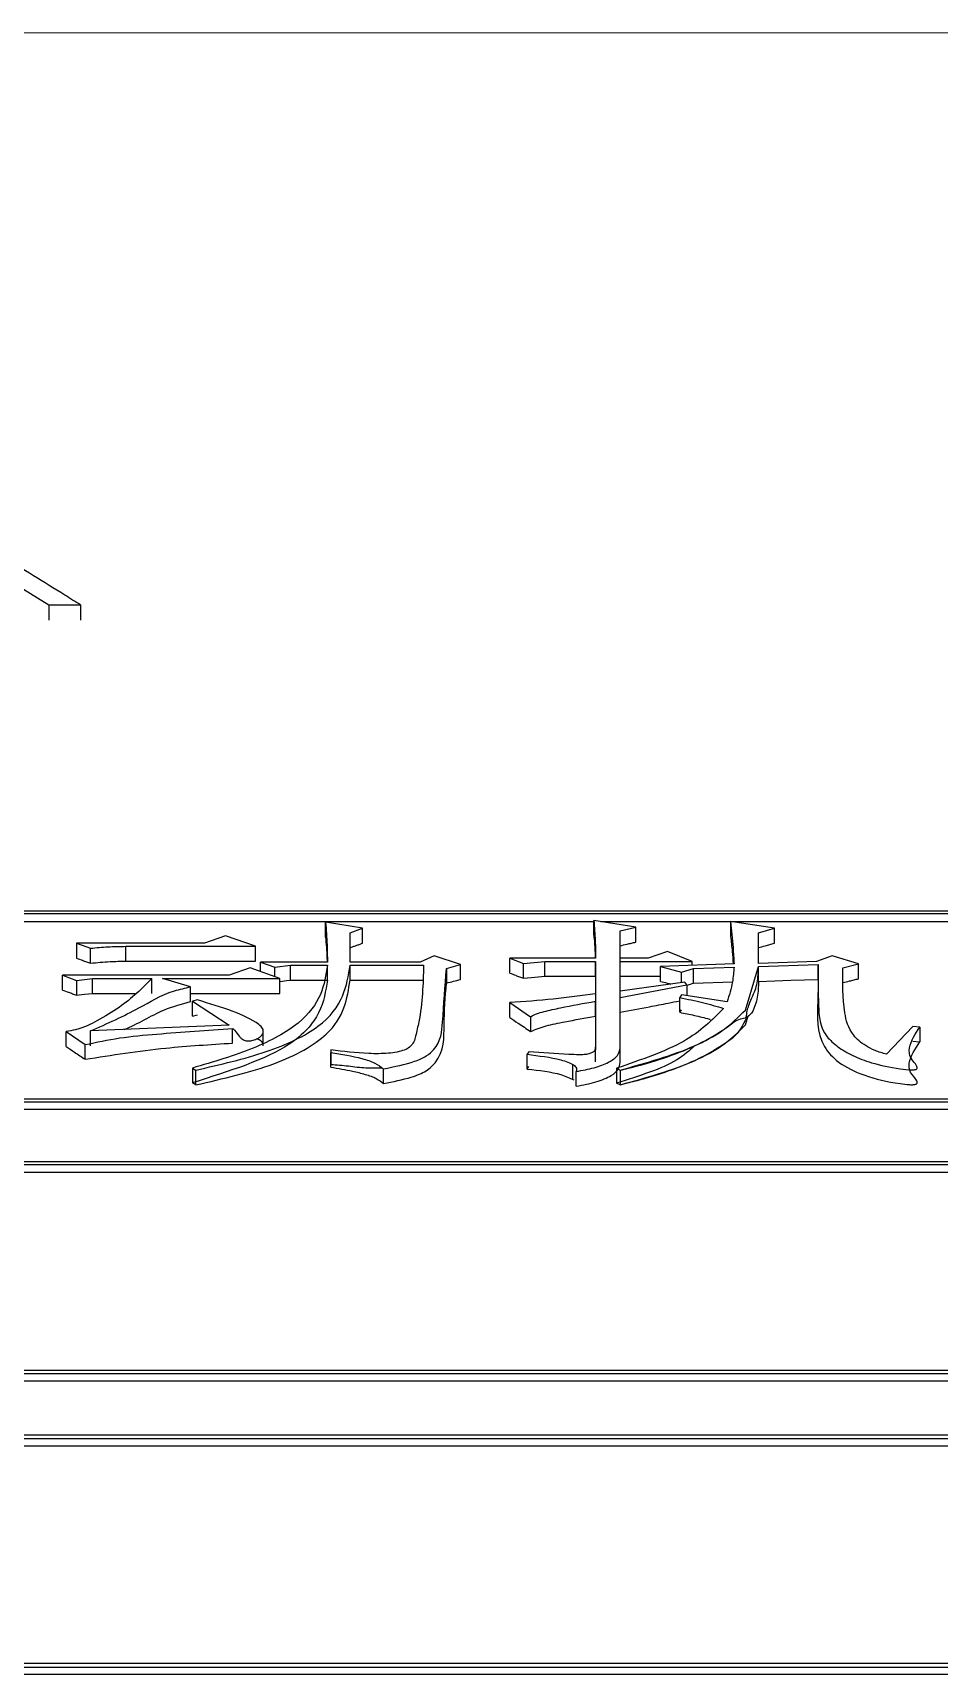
# Model space of a CAD drawing. Header units: millimetres. Extents: x 2379 to 4059, y 879 to 2067.
# Drawn here: x 2729.78 to 2735.37, y 1855.15 to 1865.27 of the extents above; entities that cross this region are included whole.
import ezdxf

# ---------------------------------------------------------------- set-up
doc = ezdxf.new("R2010")
doc.units = ezdxf.units.MM

msp = doc.modelspace()

# ---------------------------------------------------------------- linework, layer by layer
at = {"color": 7, "linetype": 'Continuous', "lineweight": 25}
for p, q in [((2746.703, 1865.268), (2709.703, 1865.269)), ((2729.584, 1861.925), (2729.88, 1861.741)), ((2729.88, 1861.741), (2730.075, 1861.741)), ((2730.075, 1861.741), (2730.075, 1861.646)), ((2744.505, 1859.851), (2722.522, 1859.852)), ((2744.455, 1859.834), (2722.572, 1859.835)), ((2728.33, 1859.788), (2733.243, 1859.788)), ((2731.815, 1859.746), (2731.588, 1859.784)), ((2731.588, 1859.692), (2731.588, 1859.784)), ((2731.739, 1859.719), (2731.815, 1859.746)), ((2731.739, 1859.538), (2731.739, 1859.719)), ((2731.739, 1859.627), (2731.739, 1859.719)), ((2731.815, 1859.654), (2731.815, 1859.746)), ((2733.502, 1859.753), (2733.243, 1859.795)), ((2733.243, 1859.703), (2733.243, 1859.795)), ((2733.287, 1859.788), (2738.738, 1859.788)), ((2733.405, 1859.73), (2733.502, 1859.753)), ((2733.405, 1859.561), (2733.405, 1859.73)), ((2733.405, 1859.73), (2733.405, 1859.73)), ((2733.502, 1859.661), (2733.502, 1859.753)), ((2734.357, 1859.746), (2734.087, 1859.788)), ((2734.087, 1859.788), (2734.087, 1859.695)), ((2734.26, 1859.719), (2734.357, 1859.746)), ((2734.26, 1859.53), (2734.26, 1859.719)), ((2734.26, 1859.718), (2734.26, 1859.719)), ((2734.357, 1859.654), (2734.357, 1859.746)), ((2730.052, 1859.654), (2730.052, 1859.562)), ((2730.052, 1859.654), (2730.138, 1859.623)), ((2730.841, 1859.654), (2730.052, 1859.654)), ((2730.138, 1859.531), (2730.138, 1859.623)), ((2730.355, 1859.543), (2730.355, 1859.635)), ((2730.355, 1859.635), (2731.155, 1859.635)), ((2730.971, 1859.7), (2730.841, 1859.654)), ((2731.155, 1859.635), (2730.971, 1859.7)), ((2731.155, 1859.543), (2731.155, 1859.635)), ((2731.739, 1859.538), (2731.739, 1859.627)), ((2733.405, 1859.561), (2733.405, 1859.638)), ((2734.26, 1859.531), (2734.26, 1859.627)), ((2730.355, 1859.543), (2731.155, 1859.543)), ((2731.187, 1859.538), (2731.274, 1859.507)), ((2731.599, 1859.538), (2731.187, 1859.538)), ((2731.187, 1859.48), (2731.187, 1859.538)), ((2731.274, 1859.507), (2731.371, 1859.519)), ((2731.371, 1859.519), (2731.599, 1859.519)), ((2731.371, 1859.427), (2731.371, 1859.519)), ((2731.599, 1859.427), (2731.599, 1859.519)), ((2732.172, 1859.538), (2731.739, 1859.538)), ((2731.739, 1859.427), (2731.739, 1859.519)), ((2731.739, 1859.519), (2732.193, 1859.519)), ((2732.258, 1859.577), (2732.172, 1859.538)), ((2732.421, 1859.523), (2732.258, 1859.577)), ((2732.334, 1859.499), (2732.421, 1859.523)), ((2732.421, 1859.431), (2732.421, 1859.523)), ((2732.724, 1859.561), (2732.81, 1859.53)), ((2733.254, 1859.561), (2732.724, 1859.561)), ((2732.724, 1859.47), (2732.724, 1859.561)), ((2732.81, 1859.53), (2732.94, 1859.542)), ((2732.81, 1859.439), (2732.81, 1859.53)), ((2732.94, 1859.542), (2733.254, 1859.542)), ((2732.94, 1859.45), (2732.94, 1859.542)), ((2733.254, 1859.542), (2733.254, 1859.343)), ((2733.254, 1859.45), (2733.254, 1859.542)), ((2733.578, 1859.561), (2733.405, 1859.561)), ((2733.405, 1859.47), (2733.405, 1859.561)), ((2733.405, 1859.542), (2733.849, 1859.542)), ((2733.405, 1859.359), (2733.405, 1859.542)), ((2733.405, 1859.45), (2733.405, 1859.542)), ((2733.697, 1859.604), (2733.578, 1859.561)), ((2734.108, 1859.527), (2733.654, 1859.511)), ((2733.849, 1859.542), (2733.697, 1859.604)), ((2733.849, 1859.518), (2733.849, 1859.542)), ((2734.617, 1859.542), (2734.26, 1859.53)), ((2734.26, 1859.511), (2734.627, 1859.523)), ((2734.714, 1859.577), (2734.617, 1859.542)), ((2734.627, 1859.431), (2734.627, 1859.523)), ((2734.876, 1859.527), (2734.714, 1859.577)), ((2734.779, 1859.503), (2734.876, 1859.527)), ((2734.876, 1859.435), (2734.876, 1859.527)), ((2729.965, 1859.457), (2730.052, 1859.425)), ((2730.993, 1859.457), (2729.965, 1859.457)), ((2729.965, 1859.365), (2729.965, 1859.457)), ((2730.052, 1859.425), (2730.149, 1859.437)), ((2730.052, 1859.425), (2730.052, 1859.334)), ((2730.149, 1859.437), (2730.517, 1859.437)), ((2730.149, 1859.345), (2730.149, 1859.437)), ((2730.517, 1859.345), (2730.517, 1859.437)), ((2730.582, 1859.437), (2731.306, 1859.437)), ((2730.755, 1859.386), (2730.582, 1859.437)), ((2731.123, 1859.503), (2730.993, 1859.457)), ((2731.306, 1859.437), (2731.123, 1859.503)), ((2731.274, 1859.449), (2731.274, 1859.507)), ((2731.306, 1859.345), (2731.306, 1859.437)), ((2731.371, 1859.427), (2731.599, 1859.427)), ((2731.739, 1859.427), (2732.193, 1859.427)), ((2732.334, 1859.499), (2732.334, 1859.408)), ((2732.94, 1859.45), (2733.254, 1859.45)), ((2733.254, 1859.45), (2733.254, 1859.252)), ((2733.405, 1859.45), (2733.654, 1859.45)), ((2733.654, 1859.511), (2733.784, 1859.476)), ((2733.654, 1859.419), (2733.654, 1859.511)), ((2733.784, 1859.476), (2733.859, 1859.499)), ((2733.784, 1859.411), (2733.784, 1859.476)), ((2733.859, 1859.499), (2734.108, 1859.507)), ((2733.859, 1859.408), (2733.859, 1859.499)), ((2734.178, 1859.242), (2734.26, 1859.511)), ((2734.26, 1859.419), (2734.26, 1859.511)), ((2734.26, 1859.511), (2734.26, 1859.511)), ((2734.628, 1859.454), (2734.627, 1859.454)), ((2730.149, 1859.345), (2730.413, 1859.345)), ((2730.755, 1859.295), (2730.755, 1859.386)), ((2730.755, 1859.345), (2731.306, 1859.345)), ((2733.805, 1859.414), (2733.405, 1859.359)), ((2733.405, 1859.319), (2733.816, 1859.398)), ((2733.405, 1859.267), (2733.405, 1859.359)), ((2733.405, 1859.009), (2733.405, 1859.319)), ((2733.405, 1859.318), (2733.405, 1859.319)), ((2733.784, 1859.335), (2733.773, 1859.319)), ((2733.773, 1859.228), (2733.773, 1859.319)), ((2734.065, 1859.292), (2733.784, 1859.335)), ((2733.816, 1859.398), (2733.805, 1859.414)), ((2733.816, 1859.398), (2733.816, 1859.33)), ((2733.859, 1859.408), (2734.098, 1859.415)), ((2734.626, 1859.35), (2734.626, 1859.257)), ((2730.798, 1859.304), (2730.766, 1859.296)), ((2730.766, 1859.296), (2730.993, 1859.149)), ((2730.766, 1859.204), (2730.766, 1859.296)), ((2732.724, 1859.288), (2732.853, 1859.201)), ((2732.724, 1859.196), (2732.724, 1859.288)), ((2733.254, 1859.296), (2733.254, 1859.013)), ((2733.254, 1859.204), (2733.254, 1859.296)), ((2733.405, 1858.918), (2733.405, 1859.228)), ((2733.773, 1859.228), (2733.784, 1859.244)), ((2730.993, 1859.149), (2730.138, 1859.113)), ((2730.138, 1859.022), (2730.138, 1859.113)), ((2730.766, 1859.204), (2730.798, 1859.212)), ((2731.014, 1859.038), (2731.014, 1859.129)), ((2732.853, 1859.201), (2732.853, 1859.11)), ((2733.254, 1859.204), (2733.254, 1858.997)), ((2734.178, 1859.151), (2734.195, 1859.207)), ((2735.212, 1859.141), (2735.049, 1858.969)), ((2735.255, 1859.137), (2735.212, 1859.141)), ((2735.255, 1859.137), (2735.255, 1859.046)), ((2729.987, 1859.018), (2729.987, 1859.109)), ((2729.987, 1859.109), (2730.105, 1859.029)), ((2730.105, 1858.938), (2730.105, 1859.029)), ((2731.203, 1859.042), (2731.203, 1859.109)), ((2733.254, 1858.922), (2733.254, 1859.013)), ((2735.212, 1859.05), (2735.255, 1859.046)), ((2731.62, 1858.996), (2731.62, 1858.905)), ((2731.62, 1858.89), (2731.62, 1858.981)), ((2732.843, 1858.985), (2732.832, 1858.969)), ((2732.832, 1858.877), (2732.832, 1858.969)), ((2733.405, 1858.918), (2733.405, 1859.009)), ((2730.766, 1858.884), (2730.766, 1858.793)), ((2730.766, 1858.884), (2730.787, 1858.871)), ((2730.787, 1858.78), (2730.787, 1858.871)), ((2731.62, 1858.89), (2731.62, 1858.905)), ((2731.945, 1858.788), (2731.945, 1858.879)), ((2732.832, 1858.877), (2732.843, 1858.894)), ((2733.113, 1858.816), (2733.113, 1858.907)), ((2733.135, 1858.772), (2733.135, 1858.863)), ((2733.383, 1858.883), (2733.383, 1858.792)), ((2733.383, 1858.883), (2733.405, 1858.871)), ((2733.405, 1858.871), (2733.405, 1858.78)), ((2730.787, 1858.78), (2730.766, 1858.793)), ((2733.405, 1858.78), (2733.383, 1858.792)), ((2722.522, 1858.676), (2744.505, 1858.676)), ((2722.522, 1858.63), (2744.505, 1858.63)), ((2722.572, 1858.695), (2744.455, 1858.695)), ((2744.455, 1858.306), (2722.472, 1858.306)), ((2744.405, 1858.286), (2722.522, 1858.287)), ((2722.522, 1858.242), (2744.405, 1858.241)), ((2722.472, 1857), (2744.455, 1857)), ((2722.522, 1857.021), (2744.405, 1857.02)), ((2722.472, 1856.955), (2744.455, 1856.955)), ((2744.505, 1856.62), (2722.522, 1856.621)), ((2722.572, 1856.599), (2744.455, 1856.599)), ((2722.572, 1856.555), (2744.455, 1856.555)), ((2722.522, 1855.189), (2744.505, 1855.189)), ((2744.455, 1855.212), (2722.572, 1855.212)), ((2722.522, 1855.146), (2744.505, 1855.146))]:
    msp.add_line(p, q, dxfattribs=at)
at = {"color": 7, "linetype": 'Continuous', "lineweight": 25, "flags": 128}
for points in [[(2729.88, 1861.741), (2729.88, 1861.717), (2729.88, 1861.693), (2729.88, 1861.646)], [(2731.306, 1859.419), (2731.323, 1859.421), (2731.347, 1859.424), (2731.371, 1859.427)], [(2732.81, 1859.439), (2732.859, 1859.443), (2732.899, 1859.447), (2732.94, 1859.45)], [(2734.26, 1859.419), (2734.359, 1859.422), (2734.459, 1859.426), (2734.627, 1859.431)], [(2730.052, 1859.334), (2730.1, 1859.34), (2730.149, 1859.345)]]:
    msp.add_lwpolyline(points, dxfattribs=at)
at = {"color": 7, "linetype": 'Continuous', "lineweight": 25}
for points, knots in [([(2730.075, 1861.741), (2730.043, 1861.761), (2729.882, 1861.862), (2729.574, 1862.052), (2729.299, 1862.215), (2729.152, 1862.302)], [0, 0, 0, 0, 0.104313, 0.521568, 1, 1, 1, 1]), ([(2731.588, 1859.784), (2731.592, 1859.737), (2731.598, 1859.656), (2731.599, 1859.573), (2731.599, 1859.538)], [0, 0, 0, 0, 0.575668, 1, 1, 1, 1]), ([(2733.243, 1859.795), (2733.246, 1859.753), (2733.253, 1859.676), (2733.253, 1859.597), (2733.254, 1859.561)], [0, 0, 0, 0, 0.544272, 1, 1, 1, 1]), ([(2734.087, 1859.788), (2734.092, 1859.734), (2734.102, 1859.648), (2734.106, 1859.56), (2734.108, 1859.527)], [0, 0, 0, 0, 0.617116, 1, 1, 1, 1]), ([(2730.138, 1859.623), (2730.174, 1859.627), (2730.245, 1859.634), (2730.318, 1859.634), (2730.355, 1859.635)], [0, 0, 0, 0, 0.498867, 1, 1, 1, 1]), ([(2731.588, 1859.692), (2731.591, 1859.65), (2731.596, 1859.6), (2731.597, 1859.55), (2731.597, 1859.541)], [0, 0, 0, 0, 0.82802, 1, 1, 1, 1]), ([(2731.739, 1859.627), (2731.745, 1859.629), (2731.758, 1859.634), (2731.777, 1859.64), (2731.796, 1859.647), (2731.809, 1859.651), (2731.815, 1859.654)], [0, 0, 0, 0, 0.25, 0.5, 0.75, 1, 1, 1, 1]), ([(2733.243, 1859.703), (2733.246, 1859.671), (2733.25, 1859.624), (2733.251, 1859.577), (2733.252, 1859.561)], [0, 0, 0, 0, 0.675043, 1, 1, 1, 1]), ([(2733.405, 1859.638), (2733.419, 1859.642), (2733.443, 1859.647), (2733.475, 1859.655), (2733.493, 1859.659), (2733.502, 1859.661)], [0, 0, 0, 0, 0.439881, 0.71994, 1, 1, 1, 1]), ([(2734.087, 1859.695), (2734.09, 1859.665), (2734.097, 1859.609), (2734.101, 1859.552), (2734.103, 1859.526)], [0, 0, 0, 0, 0.550115, 1, 1, 1, 1]), ([(2734.26, 1859.627), (2734.273, 1859.631), (2734.296, 1859.637), (2734.329, 1859.646), (2734.348, 1859.651), (2734.357, 1859.654)], [0, 0, 0, 0, 0.420135, 0.710067, 1, 1, 1, 1]), ([(2730.052, 1859.562), (2730.064, 1859.558), (2730.085, 1859.55), (2730.113, 1859.54), (2730.13, 1859.534), (2730.138, 1859.531)], [0, 0, 0, 0, 0.428609, 0.7143039, 1, 1, 1, 1]), ([(2730.138, 1859.531), (2730.178, 1859.535), (2730.249, 1859.542), (2730.322, 1859.543), (2730.355, 1859.543)], [0, 0, 0, 0, 0.558823, 1, 1, 1, 1]), ([(2731.599, 1859.519), (2731.59, 1859.459), (2731.573, 1859.338), (2731.442, 1859.156), (2731.154, 1858.999), (2730.896, 1858.922), (2730.766, 1858.884)], [0, 0, 0, 0, 0.244354, 0.489935, 0.74136, 1, 1, 1, 1]), ([(2730.787, 1858.871), (2730.938, 1858.906), (2731.234, 1858.974), (2731.571, 1859.134), (2731.71, 1859.327), (2731.729, 1859.455), (2731.739, 1859.519)], [0, 0, 0, 0, 0.2601932, 0.5118512, 0.7565513, 1, 1, 1, 1]), ([(2732.193, 1859.519), (2732.19, 1859.402), (2732.185, 1859.257), (2732.145, 1859.088), (2732.13, 1859.026), (2732.076, 1858.994), (2732.029, 1858.982), (2731.955, 1858.972), (2731.813, 1858.972), (2731.697, 1858.987), (2731.62, 1858.996)], [0, 0, 0, 0, 0.4898961, 0.6102723, 0.7064925, 0.7358579, 0.7655593, 0.7971729, 0.8650638, 1, 1, 1, 1]), ([(2734.627, 1859.523), (2734.627, 1859.439), (2734.627, 1859.293), (2734.636, 1859.116), (2734.744, 1859.015), (2734.836, 1858.96), (2734.964, 1858.911), (2735.092, 1858.884), (2735.185, 1858.872), (2735.218, 1858.873), (2735.227, 1858.875), (2735.232, 1858.876), (2735.236, 1858.879), (2735.24, 1858.885), (2735.236, 1858.896), (2735.223, 1858.916), (2735.189, 1858.953), (2735.185, 1859.033), (2735.227, 1859.095), (2735.255, 1859.137)], [0, 0, 0, 0, 0.249545, 0.436315, 0.501271, 0.564646, 0.626364, 0.704484, 0.733965, 0.739063, 0.743353, 0.745337, 0.747325, 0.751675, 0.763079, 0.778003, 0.812665, 0.875175, 1, 1, 1, 1]), ([(2730.517, 1859.437), (2730.456, 1859.376), (2730.364, 1859.284), (2730.192, 1859.182), (2730.085, 1859.126), (2730.007, 1859.113), (2729.987, 1859.109)], [0, 0, 0, 0, 0.493221, 0.743655, 0.934367, 1, 1, 1, 1]), ([(2731.599, 1859.427), (2731.589, 1859.36), (2731.569, 1859.225), (2731.358, 1858.98), (2730.992, 1858.864), (2730.766, 1858.793)], [0, 0, 0, 0, 0.2743455, 0.5506038, 1, 1, 1, 1]), ([(2730.787, 1858.78), (2730.956, 1858.819), (2731.287, 1858.895), (2731.693, 1859.123), (2731.722, 1859.312), (2731.739, 1859.427)], [0, 0, 0, 0, 0.291461, 0.571537, 1, 1, 1, 1]), ([(2731.945, 1858.879), (2732.013, 1858.893), (2732.113, 1858.913), (2732.213, 1858.957), (2732.301, 1859.037), (2732.313, 1859.225), (2732.326, 1859.39), (2732.334, 1859.499)], [0, 0, 0, 0, 0.132838, 0.196641, 0.258559, 0.505709, 1, 1, 1, 1]), ([(2732.334, 1859.408), (2732.349, 1859.412), (2732.377, 1859.419), (2732.406, 1859.427), (2732.421, 1859.431)], [0, 0, 0, 0, 0.5, 1, 1, 1, 1]), ([(2732.724, 1859.47), (2732.736, 1859.465), (2732.757, 1859.458), (2732.785, 1859.447), (2732.802, 1859.442), (2732.81, 1859.439)], [0, 0, 0, 0, 0.428612, 0.714306, 1, 1, 1, 1]), ([(2733.654, 1859.419), (2733.668, 1859.416), (2733.689, 1859.41), (2733.711, 1859.404), (2733.719, 1859.402)], [0, 0, 0, 0, 0.643901, 1, 1, 1, 1]), ([(2734.108, 1859.507), (2734.106, 1859.477), (2734.1, 1859.405), (2734.078, 1859.333), (2734.065, 1859.292)], [0, 0, 0, 0, 0.426568, 1, 1, 1, 1]), ([(2734.183, 1859.196), (2734.185, 1859.21), (2734.189, 1859.239), (2734.213, 1859.316), (2734.247, 1859.368), (2734.257, 1859.448), (2734.259, 1859.493), (2734.259, 1859.506), (2734.26, 1859.511)], [0, 0, 0, 0, 0.068352, 0.139472, 0.508143, 0.851675, 0.94747, 1, 1, 1, 1]), ([(2734.26, 1859.419), (2734.26, 1859.418), (2734.259, 1859.406), (2734.257, 1859.361), (2734.25, 1859.296), (2734.216, 1859.214), (2734.194, 1859.202), (2734.183, 1859.196)], [0, 0, 0, 0, 0.014449, 0.133551, 0.495754, 0.7437, 1, 1, 1, 1]), ([(2734.627, 1859.431), (2734.627, 1859.385), (2734.626, 1859.249), (2734.609, 1859.073), (2734.743, 1858.917), (2734.904, 1858.834), (2735.071, 1858.796), (2735.178, 1858.782), (2735.21, 1858.781), (2735.223, 1858.783), (2735.232, 1858.785), (2735.237, 1858.788), (2735.24, 1858.795), (2735.23, 1858.819), (2735.189, 1858.857), (2735.184, 1858.941), (2735.225, 1859.002), (2735.255, 1859.046)], [0, 0, 0, 0, 0.135472, 0.406763, 0.50628, 0.604985, 0.704283, 0.727912, 0.736946, 0.74078, 0.744655, 0.748047, 0.752351, 0.764139, 0.816594, 0.869623, 1, 1, 1, 1]), ([(2735.049, 1858.969), (2735.025, 1858.976), (2734.976, 1858.991), (2734.903, 1859.03), (2734.816, 1859.107), (2734.777, 1859.273), (2734.778, 1859.411), (2734.779, 1859.503)], [0, 0, 0, 0, 0.065694, 0.129902, 0.255713, 0.503859, 1, 1, 1, 1]), ([(2734.779, 1859.411), (2734.793, 1859.415), (2734.816, 1859.42), (2734.849, 1859.428), (2734.867, 1859.433), (2734.876, 1859.435)], [0, 0, 0, 0, 0.44, 0.72, 1, 1, 1, 1]), ([(2729.965, 1859.365), (2729.977, 1859.361), (2729.998, 1859.353), (2730.027, 1859.343), (2730.043, 1859.337), (2730.052, 1859.334)], [0, 0, 0, 0, 0.428613, 0.714306, 1, 1, 1, 1]), ([(2730.138, 1859.113), (2730.241, 1859.159), (2730.421, 1859.239), (2730.588, 1859.346), (2730.721, 1859.378), (2730.755, 1859.386)], [0, 0, 0, 0, 0.498749, 0.872406, 1, 1, 1, 1]), ([(2731.945, 1858.788), (2732.004, 1858.8), (2732.104, 1858.82), (2732.216, 1858.865), (2732.323, 1858.973), (2732.314, 1859.161), (2732.327, 1859.322), (2732.334, 1859.408)], [0, 0, 0, 0, 0.117242, 0.195683, 0.274072, 0.616161, 1, 1, 1, 1]), ([(2733.254, 1859.343), (2733.167, 1859.331), (2732.994, 1859.307), (2732.814, 1859.294), (2732.724, 1859.288)], [0, 0, 0, 0, 0.499593, 1, 1, 1, 1]), ([(2733.773, 1859.319), (2733.821, 1859.309), (2733.915, 1859.29), (2734.001, 1859.265), (2734.043, 1859.252)], [0, 0, 0, 0, 0.507162, 1, 1, 1, 1]), ([(2733.816, 1859.394), (2733.818, 1859.395), (2733.832, 1859.399), (2733.847, 1859.404), (2733.859, 1859.408)], [0, 0, 0, 0, 0.125351, 1, 1, 1, 1]), ([(2730.346, 1859.122), (2730.388, 1859.141), (2730.474, 1859.181), (2730.587, 1859.248), (2730.698, 1859.279), (2730.755, 1859.295)], [0, 0, 0, 0, 0.319596, 0.657164, 1, 1, 1, 1]), ([(2731.015, 1859.129), (2731.029, 1859.113), (2731.047, 1859.092), (2731.066, 1859.067), (2731.081, 1859.058), (2731.096, 1859.053), (2731.105, 1859.052), (2731.114, 1859.051), (2731.127, 1859.052), (2731.147, 1859.057), (2731.168, 1859.066), (2731.194, 1859.081), (2731.205, 1859.103), (2731.204, 1859.129), (2731.11, 1859.211), (2730.945, 1859.26), (2730.798, 1859.304)], [0, 0, 0, 0, 0.122721, 0.15416, 0.184961, 0.198897, 0.205533, 0.212114, 0.225991, 0.241808, 0.277356, 0.311034, 0.368969, 0.430506, 0.491702, 1, 1, 1, 1]), ([(2732.853, 1859.201), (2732.865, 1859.207), (2732.888, 1859.22), (2732.953, 1859.237), (2733.072, 1859.264), (2733.181, 1859.283), (2733.254, 1859.296)], [0, 0, 0, 0, 0.120416, 0.244636, 0.495058, 1, 1, 1, 1]), ([(2734.043, 1859.252), (2733.973, 1859.181), (2733.832, 1859.036), (2733.534, 1858.935), (2733.383, 1858.883)], [0, 0, 0, 0, 0.492671, 1, 1, 1, 1]), ([(2733.405, 1859.228), (2733.466, 1859.24), (2733.565, 1859.258), (2733.687, 1859.282), (2733.749, 1859.294), (2733.773, 1859.298)], [0, 0, 0, 0, 0.495956, 0.806796, 1, 1, 1, 1]), ([(2733.405, 1858.871), (2733.568, 1858.917), (2733.81, 1858.985), (2734.056, 1859.119), (2734.135, 1859.199), (2734.178, 1859.242)], [0, 0, 0, 0, 0.480373, 0.715158, 1, 1, 1, 1]), ([(2733.773, 1859.228), (2733.803, 1859.222), (2733.865, 1859.209), (2733.928, 1859.194), (2733.959, 1859.185), (2733.961, 1859.184)], [0, 0, 0, 0, 0.472115, 0.967418, 1, 1, 1, 1]), ([(2730.105, 1859.029), (2730.175, 1859.044), (2730.315, 1859.074), (2730.625, 1859.101), (2730.858, 1859.118), (2731.014, 1859.129)], [0, 0, 0, 0, 0.2460717, 0.4967335, 1, 1, 1, 1]), ([(2732.724, 1859.196), (2732.741, 1859.185), (2732.771, 1859.164), (2732.815, 1859.136), (2732.84, 1859.118), (2732.853, 1859.11)], [0, 0, 0, 0, 0.403119, 0.70156, 1, 1, 1, 1]), ([(2732.853, 1859.11), (2732.884, 1859.122), (2732.946, 1859.147), (2733.087, 1859.174), (2733.19, 1859.193), (2733.254, 1859.204)], [0, 0, 0, 0, 0.2729687, 0.5543374, 1, 1, 1, 1]), ([(2734.187, 1859.195), (2734.161, 1859.148), (2734.135, 1859.099), (2734.097, 1859.068), (2734.031, 1859.017), (2733.872, 1858.924), (2733.64, 1858.84), (2733.476, 1858.797), (2733.423, 1858.785), (2733.405, 1858.78)], [0, 0, 0, 0, 0.172585, 0.175983, 0.205093, 0.521257, 0.851512, 0.949107, 1, 1, 1, 1]), ([(2733.405, 1858.871), (2733.422, 1858.875), (2733.592, 1858.915), (2733.822, 1858.992), (2734.004, 1859.093), (2734.074, 1859.142), (2734.095, 1859.158), (2734.101, 1859.163), (2734.135, 1859.189), (2734.161, 1859.192), (2734.187, 1859.195)], [0, 0, 0, 0, 0.048659, 0.478007, 0.711563, 0.794803, 0.817387, 0.823945, 0.827352, 1, 1, 1, 1]), ([(2733.405, 1858.78), (2733.568, 1858.826), (2733.81, 1858.893), (2734.056, 1859.028), (2734.135, 1859.107), (2734.178, 1859.151)], [0, 0, 0, 0, 0.480491, 0.715254, 1, 1, 1, 1]), ([(2729.987, 1859.018), (2730.004, 1859.006), (2730.033, 1858.987), (2730.072, 1858.96), (2730.094, 1858.946), (2730.105, 1858.938)], [0, 0, 0, 0, 0.442564, 0.721282, 1, 1, 1, 1]), ([(2730.105, 1858.938), (2730.269, 1858.964), (2730.564, 1859.011), (2730.876, 1859.029), (2731.014, 1859.038)], [0, 0, 0, 0, 0.555914, 1, 1, 1, 1]), ([(2731.202, 1859.021), (2731.203, 1859.023), (2731.205, 1859.032), (2731.196, 1859.049), (2731.175, 1859.06), (2731.165, 1859.065)], [0, 0, 0, 0, 0.0857997, 0.5998162, 1, 1, 1, 1]), ([(2733.254, 1859.013), (2733.253, 1859.005), (2733.252, 1858.993), (2733.235, 1858.979), (2733.212, 1858.971), (2733.183, 1858.966), (2733.141, 1858.966), (2733.027, 1858.971), (2732.924, 1858.979), (2732.843, 1858.985)], [0, 0, 0, 0, 0.116135, 0.174978, 0.235386, 0.296971, 0.360825, 0.490326, 1, 1, 1, 1]), ([(2733.867, 1859.023), (2733.833, 1858.992), (2733.729, 1858.899), (2733.523, 1858.835), (2733.383, 1858.792)], [0, 0, 0, 0, 0.323931, 1, 1, 1, 1]), ([(2731.62, 1858.996), (2731.62, 1858.993), (2731.62, 1858.988), (2731.62, 1858.983), (2731.62, 1858.981)], [0, 0, 0, 0, 0.56, 1, 1, 1, 1]), ([(2731.62, 1858.981), (2731.686, 1858.97), (2731.784, 1858.953), (2731.897, 1858.917), (2731.929, 1858.892), (2731.945, 1858.879)], [0, 0, 0, 0, 0.509707, 0.758863, 1, 1, 1, 1]), ([(2732.832, 1858.969), (2732.904, 1858.96), (2732.994, 1858.949), (2733.084, 1858.922), (2733.119, 1858.905), (2733.14, 1858.885), (2733.136, 1858.87), (2733.135, 1858.863)], [0, 0, 0, 0, 0.513521, 0.639448, 0.762318, 0.88191, 1, 1, 1, 1]), ([(2733.135, 1858.863), (2733.172, 1858.87), (2733.247, 1858.884), (2733.338, 1858.918), (2733.397, 1858.961), (2733.402, 1858.993), (2733.405, 1859.009)], [0, 0, 0, 0, 0.260145, 0.513561, 0.758875, 1, 1, 1, 1]), ([(2733.135, 1858.772), (2733.177, 1858.78), (2733.259, 1858.796), (2733.35, 1858.833), (2733.399, 1858.876), (2733.403, 1858.904), (2733.405, 1858.918)], [0, 0, 0, 0, 0.290992, 0.572857, 0.787844, 1, 1, 1, 1]), ([(2731.938, 1858.884), (2731.904, 1858.883), (2731.833, 1858.881), (2731.729, 1858.896), (2731.657, 1858.902), (2731.62, 1858.905)], [0, 0, 0, 0, 0.311718, 0.656171, 1, 1, 1, 1]), ([(2731.62, 1858.89), (2731.666, 1858.882), (2731.74, 1858.87), (2731.833, 1858.846), (2731.904, 1858.822), (2731.931, 1858.799), (2731.945, 1858.788)], [0, 0, 0, 0, 0.348073, 0.570364, 0.788384, 1, 1, 1, 1]), ([(2732.832, 1858.877), (2732.906, 1858.87), (2733.017, 1858.858), (2733.094, 1858.823), (2733.119, 1858.812)], [0, 0, 0, 0, 0.666671, 1, 1, 1, 1])]:
    msp.add_open_spline(points, degree=3, knots=knots, dxfattribs=at)

doc.saveas('drawing.dxf')
